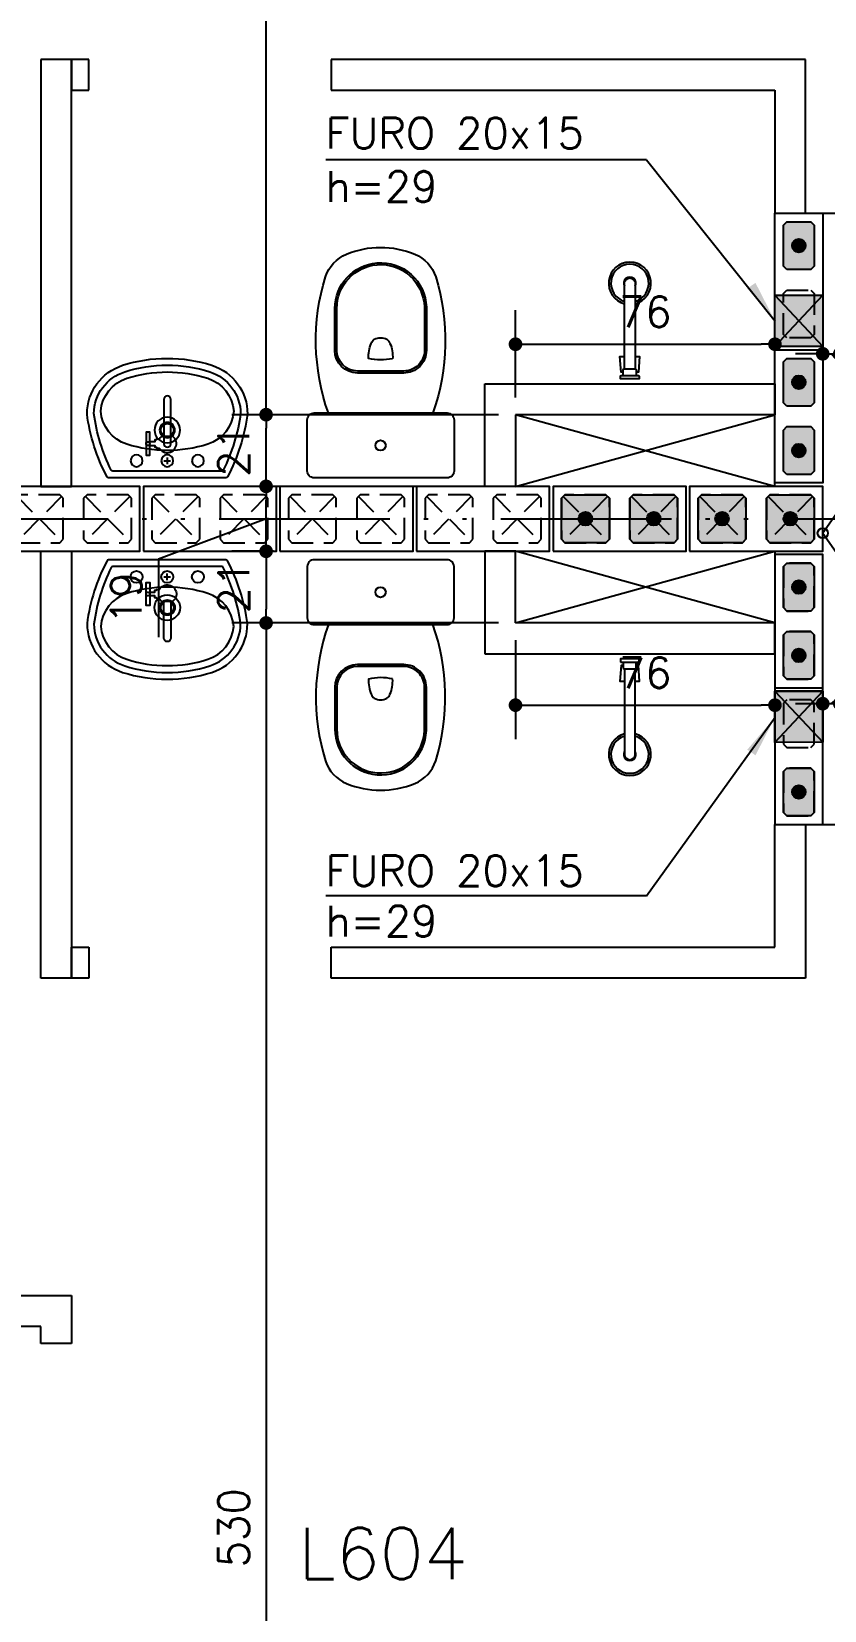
# Model space of a CAD drawing. Extents: x -14651 to 3496, y -4567 to 1191.
# Drawn here: x 451.8 to 684, y 91.2 to 553.6 of the extents above; entities that cross this region are included whole.
import ezdxf
from ezdxf.enums import TextEntityAlignment as Align

# ---------------------------------------------------------------- set-up
doc = ezdxf.new("R2010")
doc.units = 0
doc.header["$LTSCALE"] = 25
doc.linetypes.add('DASHED2', pattern=[0.375, 0.25, -0.125])
doc.linetypes.add('ESTILO_TQS_0004', pattern=[3.3, 2, -0.4, 0.05, -0.4, 0.05, -0.4])
for name, color, linetype in [('203', 1, 'DASHED2'), ('213', 252, 'Continuous'), ('241', 2, 'Continuous'), ('247', 50, 'Continuous'), ('ALVENARIA NÃO ESTRUTURAL', 242, 'Continuous'), ('Arranque', 14, 'Continuous'), ('COTA', 1, 'Continuous'), ('EIXOS', 1, 'ESTILO_TQS_0004'), ('FERRO', 5, 'Continuous'), ('H2', 252, 'Continuous'), ('L-N', 4, 'Continuous'), ('Linha_fina', 1, 'Continuous'), ('Pena_1', 1, 'Continuous'), ('Pena_2', 2, 'Continuous'), ('PROJ', 252, 'Continuous'), ('T1', 2, 'Continuous'), ('VIGA', 3, 'Continuous'), ('XREF-MC41-BAS-PLN-AMO-FINAIS-01.10$0$PAR_ALV_BAI_ATOMO', 2, 'Continuous')]:
    doc.layers.add(name, color=color, linetype=linetype)
doc.styles.add('COTA', font='romans.shx')
doc.styles.get("Standard").update_dxf_attribs({"font": 'romans.shx'})
doc.styles.add('Texto1', font='romans.shx', dxfattribs={"height": 9})
doc.dimstyles.new('forma', dxfattribs={"dimscale": 5, "dimtxt": 1.8, "dimasz": 0.8, "dimexe": 2, "dimexo": 1, "dimgap": 1, "dimtad": 1, "dimdec": 1, "dimzin": 9, "dimtxsty": 'COTA', "dimblk1": 'DOT', "dimblk2": 'DOT', "dimsah": 1, "dimcen": 0, "dimdle": 1, "dimclrd": 256, "dimclre": 256, "dimclrt": 2, "dimadec": 0, "dimazin": 0, "dimtfac": 1, "dimtdec": 0, "dimtmove": 0, "dimatfit": 3, "dimfxl": 1, "dimtolj": 1, "dimtzin": 0, "dimarcsym": 0})

# ---------------------------------------------------------------- blocks, each defined once
blk = doc.blocks.new('P4020')
blk.add_lwpolyline([(-19.5, -9.5), (19.5, -9.5), (19.5, 9.5), (-19.5, 9.5), (-19.5, -9.5)])
at = {"color": 1, "linetype": 'DASHED2'}
for points in [[(-17, -6), (-16, -7), (-4, -7), (-3, -6), (-3, 6), (-4, 7), (-16, 7), (-17, 6), (-17, -6)], [(3, -6), (4, -7), (16, -7), (17, -6), (17, 6), (16, 7), (4, 7), (3, 6), (3, -6)]]:
    blk.add_lwpolyline(points, dxfattribs=at)
at = {"layer": '203', "color": 253}
for p, q in [((-16.5, 6.5), (-3.5, -6.5)), ((-3.5, 6.5), (-16.5, -6.5)), ((16.5, 6.5), (3.5, -6.5)), ((3.5, 6.5), (16.5, -6.5))]:
    blk.add_line(p, q, dxfattribs=at)
blk = doc.blocks.new('P4015', base_point=(5842102.11612, -8124149.02973))
blk.add_lwpolyline([(5842082.61612, -8124156.02973), (5842121.61612, -8124156.02973), (5842121.61612, -8124142.02973), (5842082.61612, -8124142.02973), (5842082.61612, -8124156.02973)])
at = {"color": 1, "linetype": 'DASHED2'}
for points in [[(5842085.11612, -8124152.52973), (5842086.11612, -8124153.52973), (5842098.11612, -8124153.52973), (5842099.11612, -8124152.52973), (5842099.11612, -8124145.52973), (5842098.11612, -8124144.52973), (5842086.11612, -8124144.52973), (5842085.11612, -8124145.52973), (5842085.11612, -8124152.52973)], [(5842105.11612, -8124152.52973), (5842106.11612, -8124153.52973), (5842118.11612, -8124153.52973), (5842119.11612, -8124152.52973), (5842119.11612, -8124145.52973), (5842118.11612, -8124144.52973), (5842106.11612, -8124144.52973), (5842105.11612, -8124145.52973), (5842105.11612, -8124152.52973)]]:
    blk.add_lwpolyline(points, dxfattribs=at)
blk = doc.blocks.new('GR-1414')
at = {"layer": '213'}
h = blk.add_hatch(color=256, dxfattribs=at)
h.paths.add_polyline_path([(6, -7), (7, -6), (7, 6), (6, 7), (-6, 7), (-7, 6), (-7, -6), (-6, -7)])
h.paths.add_polyline_path([(2, 0, 1), (-2, 0, 1)], flags=16)
at = {"layer": 'Arranque'}
blk.add_hatch(color=256, dxfattribs=at).paths.add_polyline_path([(2, 0, 1), (-2, 0, 1)])
at = {"layer": '213'}
for p, q in [((-7, 6), (-6, 7)), ((-7, -6), (-7, 6)), ((-6, 7), (6, 7)), ((6, 7), (7, 6)), ((7, 6), (7, -6)), ((-6, -7), (-7, -6)), ((6, -7), (-6, -7)), ((7, -6), (6, -7))]:
    blk.add_line(p, q, dxfattribs=at)
at = {"layer": 'FERRO', "linetype": 'Continuous'}
blk.add_circle((0, 0), 2, dxfattribs=at)
blk = doc.blocks.new('GR-1409')
at = {"layer": '213'}
h = blk.add_hatch(color=256, dxfattribs=at)
h.paths.add_polyline_path([(-6, 4.5), (-7, 3.5), (-7, -3.5), (-6, -4.5), (6, -4.5), (7, -3.5), (7, 3.5), (6, 4.5)])
h.paths.add_polyline_path([(-2, 0, 1), (2, 0, 1)], flags=16)
at = {"layer": 'Arranque'}
blk.add_hatch(color=256, dxfattribs=at).paths.add_polyline_path([(-2, 0, 1), (2, 0, 1)])
at = {"layer": '213'}
blk.add_lwpolyline([(-7, 3.5), (-6, 4.5), (6, 4.5), (7, 3.5), (7, -3.5), (6, -4.5), (-6, -4.5), (-7, -3.5), (-7, 3.5)], dxfattribs=at)
at = {"layer": 'FERRO', "linetype": 'Continuous'}
blk.add_circle((0, 0), 2, dxfattribs=at)
blk = doc.blocks.new('XREF-MC41-BAS-PLN-AMO-FINAIS-01.10$0$CUBA03')
at = {"layer": 'PROJ'}
for p, q in [((0, -0.06), (0, -0.04)), ((-0.01, -0.05), (0.01, -0.05))]:
    blk.add_line(p, q, dxfattribs=at)
for points in [[(-0.1306, -0.3297, 0.077416), (0, -0.35, 0.077416), (0.1306, -0.3297, 0.326333), (0.235, -0.1868, 0.08687), (0.1764, -0.0027, 0.279276), (0.172, 0), (-0.172, 0, 0.279276), (-0.1764, -0.0027, 0.08687), (-0.235, -0.1868, 0.326333)], [(0.215, -0.1881, 0.080556), (0.1642, -0.0228, 0.285352), (0.1597, -0.02), (-0.1597, -0.02, 0.285352), (-0.1642, -0.0228, 0.080556), (-0.215, -0.1881, 0.323537), (-0.1245, -0.3106, 0.077416), (0, -0.33, 0.077416), (0.1245, -0.3106, 0.323537)], [(0.1185, -0.0985, 0.077416), (0, -0.08, 0.077416), (-0.1185, -0.0985, 0.305715), (-0.1947, -0.195, 0.305715), (-0.1185, -0.2915, 0.077416), (0, -0.31, 0.077416), (0.1185, -0.2915, 0.305715), (0.1947, -0.195, 0.305715)]]:
    blk.add_lwpolyline(points, format="xyb", close=True, dxfattribs=at)
for centre, radius in [((-0.09, -0.05), 0.0175), ((0, -0.05), 0.0175), ((0.09, -0.05), 0.0175), ((0, -0.14), 0.0375), ((0, -0.14), 0.0225)]:
    blk.add_circle(centre, radius, dxfattribs=at)
blk = doc.blocks.new('A$C8e916747')
at = {"layer": 'ALVENARIA NÃO ESTRUTURAL'}
for p, q in [((628.31, -644.15), (619.31, -644.15)), ((619.31, -644.15), (619.31, -769.15)), ((633.31, -644.15), (628.31, -644.15)), ((628.31, -644.15), (628.31, -653.15)), ((628.31, -769.15), (628.31, -644.15)), ((633.31, -653.15), (633.31, -644.15)), ((704.31, -644.15), (704.31, -653.15)), ((843.31, -644.15), (704.31, -644.15)), ((843.31, -689.15), (843.31, -644.15)), ((628.31, -653.15), (633.31, -653.15)), ((704.31, -653.15), (834.31, -653.15)), ((834.31, -653.15), (834.31, -689.15)), ((834.31, -689.15), (843.31, -689.15)), ((834.31, -769.15), (834.31, -689.15)), ((834.31, -689.15), (853.31, -689.15)), ((749.31, -769.15), (749.31, -739.15)), ((749.31, -739.15), (834.31, -739.15)), ((834.31, -739.15), (834.31, -748.15)), ((834.31, -739.15), (834.31, -745.15)), ((834.31, -748.15), (758.31, -748.15)), ((758.31, -748.15), (758.31, -769.15)), ((619.31, -769.15), (628.31, -769.15)), ((758.31, -769.15), (749.31, -769.15)), ((755.31, -769.15), (749.31, -769.15)), ((619.31, -913.15), (619.31, -788.15)), ((619.31, -788.15), (628.31, -788.15)), ((628.31, -788.15), (628.31, -913.15)), ((749.31, -788.15), (749.31, -818.15)), ((758.31, -788.15), (749.31, -788.15)), ((755.31, -788.15), (749.31, -788.15)), ((758.31, -809.15), (758.31, -788.15)), ((834.31, -788.15), (834.31, -868.15)), ((834.31, -809.15), (758.31, -809.15)), ((834.31, -818.15), (834.31, -809.15)), ((834.31, -818.15), (834.31, -812.15)), ((749.31, -818.15), (834.31, -818.15)), ((834.31, -904.15), (834.31, -868.15)), ((834.31, -868.15), (843.31, -868.15)), ((834.31, -868.15), (853.31, -868.15)), ((843.31, -868.15), (843.31, -913.15)), ((628.31, -904.15), (633.31, -904.15)), ((628.31, -913.15), (628.31, -904.15)), ((633.31, -904.15), (633.31, -913.15)), ((704.31, -913.15), (704.31, -904.15)), ((704.31, -904.15), (834.31, -904.15)), ((628.31, -913.15), (619.31, -913.15)), ((633.31, -913.15), (628.31, -913.15)), ((843.31, -913.15), (704.31, -913.15)), ((378.31, -1006.15), (628.31, -1006.15)), ((628.31, -1006.15), (628.31, -1020.15)), ((619.31, -1015.15), (378.31, -1015.15)), ((619.31, -1020.15), (619.31, -1015.15)), ((628.31, -1020.15), (619.31, -1020.15))]:
    blk.add_line(p, q, dxfattribs=at)
at = {"layer": 'Pena_1'}
for p, q in [((758.31, -769.15), (834.31, -748.15)), ((834.31, -769.15), (758.31, -748.15)), ((758.31, -809.15), (834.31, -788.15)), ((834.31, -809.15), (758.31, -788.15))]:
    blk.add_line(p, q, dxfattribs=at)
at = {"layer": 'PROJ'}
for points in [[(703.51, -747.65, -0.160999), (702.65, -707.75, -0.2149), (708.81, -701.15, -0.2), (728.81, -701.15, -0.2149), (734.98, -707.75, -0.160999), (734.12, -747.65)], [(705.41, -729.31), (705.41, -717.04, -0.391339), (717.77, -703.68, -0.428196), (732.21, -716.63), (732.21, -729.31, -0.416194), (725.57, -735.95), (712.05, -735.95, -0.413638), (705.41, -729.31)], [(790.26, -734.7), (790.26, -709.65, -1), (793.36, -709.65), (793.36, -734.7)], [(789.71, -736.65, 0.414214), (789.91, -736.45), (789.91, -734.9, -0.414214), (790.11, -734.7), (793.51, -734.7), (793.71, -734.9), (793.71, -736.45, 0.414214), (793.91, -736.65)], [(794.31, -736.65, -0.414214), (794.51, -736.85), (794.51, -737.65), (789.11, -737.65), (789.11, -736.85, -0.414214), (789.31, -736.65), (794.31, -736.65)], [(655.29, -754.16), (655.29, -756.65, 0.995421), (657.34, -756.65), (657.34, -754.16)], [(703.51, -809.65, 0.160999), (702.65, -849.54, 0.2149), (708.81, -856.15, 0.2), (728.81, -856.15, 0.2149), (734.98, -849.54, 0.160999), (734.12, -809.65)], [(705.41, -827.98), (705.41, -840.26, 0.391339), (717.77, -853.62, 0.428196), (732.21, -840.67), (732.21, -827.98, 0.416194), (725.57, -821.34), (712.05, -821.34, 0.413638), (705.41, -827.98)], [(794.31, -820.65, 0.414214), (794.51, -820.45), (794.51, -819.65), (789.11, -819.65), (789.11, -820.45, 0.414214), (789.31, -820.65), (794.31, -820.65)], [(789.71, -820.65, -0.414214), (789.91, -820.85), (789.91, -822.4, 0.414214), (790.11, -822.6), (793.51, -822.6), (793.71, -822.4), (793.71, -820.85, -0.414214), (793.91, -820.65)], [(790.26, -822.6), (790.26, -847.65, 1), (793.36, -847.65), (793.36, -822.6)]]:
    blk.add_lwpolyline(points, format="xyb", dxfattribs=at)
for points in [[(705.98, -729.31), (705.98, -717.04, -0.391339), (717.81, -704.24, -0.428002), (731.64, -716.64), (731.65, -729.31, -0.416278), (725.58, -735.38), (712.05, -735.38, -0.413625)], [(722.32, -731.76, -0.10791), (715.3, -731.72, -0.124585), (716.08, -727.26, -0.161338), (716.95, -726.07, -0.122351), (718.81, -725.61, -0.122351), (720.68, -726.07, -0.167944), (721.55, -727.26, -0.125904), (722.32, -731.76)], [(651.2, -757.17), (652.65, -757.17), (652.65, -757.71), (653.19, -757.71), (653.19, -757.92), (653.98, -757.92, 1.408938), (657.34, -754.16), (657.35, -743.69, 0.999996), (655.29, -743.69), (655.29, -754.16, 0.168827), (653.98, -755.33), (653.19, -755.33), (653.19, -755.54), (652.65, -755.54), (652.65, -756.08), (651.2, -756.08), (651.2, -753.27), (650.11, -753.27), (650.11, -759.98), (651.2, -759.98), (651.2, -757.17)], [(697.31, -753.65), (697.31, -750.05), (697.31, -749.65, -0.414214), (699.31, -747.65), (738.31, -747.65, -0.414214), (740.31, -749.65), (740.31, -764.65, -0.414214), (738.31, -766.65), (699.31, -766.65, -0.414214), (697.31, -764.65)], [(697.31, -803.65), (697.31, -807.25), (697.31, -807.65, 0.414214), (699.31, -809.65), (738.31, -809.65, 0.414214), (740.31, -807.65), (740.31, -792.65, 0.414214), (738.31, -790.65), (699.31, -790.65, 0.414214), (697.31, -792.65)], [(651.2, -800.12), (652.65, -800.12), (652.65, -799.58), (653.19, -799.58), (653.19, -799.37), (653.98, -799.37, -1.408938), (657.34, -803.14), (657.35, -813.6, -0.999996), (655.29, -813.6), (655.29, -803.13, -0.168827), (653.98, -801.96), (653.19, -801.96), (653.19, -801.75), (652.65, -801.75), (652.65, -801.21), (651.2, -801.21), (651.2, -804.02), (650.11, -804.02), (650.11, -797.31), (651.2, -797.31), (651.2, -800.12)], [(705.98, -827.98), (705.98, -840.26, 0.391339), (717.81, -853.05, 0.428002), (731.64, -840.66), (731.65, -827.98, 0.416278), (725.58, -821.91), (712.05, -821.91, 0.413625)], [(722.32, -825.53, 0.10791), (715.3, -825.57, 0.124585), (716.08, -830.03, 0.161338), (716.95, -831.22, 0.122351), (718.81, -831.68, 0.122351), (720.68, -831.22, 0.167944), (721.55, -830.03, 0.125904), (722.32, -825.53)]]:
    blk.add_lwpolyline(points, format="xyb", close=True, dxfattribs=at)
for points in [[(789.91, -735.69), (789.32, -735.69), (788.93, -731.12), (790.26, -731.12)], [(793.36, -731.12), (794.63, -731.12), (794.31, -735.69), (793.71, -735.69)], [(651.2, -757.17), (651.2, -756.63), (651.2, -756.63), (651.2, -756.08)], [(655.29, -754.27), (655.29, -754.27)], [(651.2, -800.12), (651.2, -800.66), (651.2, -800.67), (651.2, -801.21)], [(789.91, -821.6), (789.32, -821.6), (788.93, -826.18), (790.26, -826.18)], [(793.36, -826.18), (794.63, -826.18), (794.31, -821.6), (793.71, -821.6)]]:
    blk.add_lwpolyline(points, dxfattribs=at)
for centre, radius in [((656.31, -752.65), 1.9), ((650.65, -756.63), 0.544), ((718.81, -757.15), 1.5), ((718.81, -800.15), 1.5), ((650.65, -800.67), 0.544), ((656.31, -804.65), 1.9)]:
    blk.add_circle(centre, radius, dxfattribs=at)
for centre, radius, start, end in [((791.81, -709.65), 6.2, 284.4854, 255.5176), ((791.81, -709.65), 5.54, 286.2501, 253.7533), ((791.81, -709.65), 1.79, 329.7652, 210.2549), ((791.81, -847.65), 6.2, 104.4824, 75.5146), ((791.81, -847.65), 5.54, 106.2467, 73.7499), ((791.81, -847.65), 1.79, 149.7451, 30.2348)]:
    blk.add_arc(centre, radius, start, end, dxfattribs=at)
at = {"layer": 'XREF-MC41-BAS-PLN-AMO-FINAIS-01.10$0$PAR_ALV_BAI_ATOMO'}
for p, q in [((749.31, -769.15), (749.31, -769.15)), ((749.31, -788.15), (749.31, -788.15))]:
    blk.add_line(p, q, dxfattribs=at)
at = {"layer": 'PROJ', "xscale": -100, "yscale": 100, "zscale": 100, "rotation": 180}
blk.add_blockref('XREF-MC41-BAS-PLN-AMO-FINAIS-01.10$0$CUBA03', (656.31, -766.65), dxfattribs=at)
at = {"layer": 'PROJ', "xscale": 100, "yscale": 100, "zscale": 100}
blk.add_blockref('XREF-MC41-BAS-PLN-AMO-FINAIS-01.10$0$CUBA03', (656.31, -790.65), dxfattribs=at)
blk = doc.blocks.new('ss')
at = {"layer": 'Linha_fina'}
blk.add_solid([(0, 0), (-2.501, -0.287), (-2.499, 0.296)], dxfattribs=at)
blk = doc.blocks.new('_Dot')
at = {"color": 0, "linetype": 'ByBlock', "lineweight": -2}
blk.add_line((-0.5, 0), (-1, 0), dxfattribs=at)
at = {"color": 0, "linetype": 'ByBlock', "const_width": 0.5}
blk.add_lwpolyline([(-0.25, 0, 1), (0.25, 0, 1)], format="xyb", close=True, dxfattribs=at)
blk = doc.blocks.new('*D291')
at = {"layer": 'COTA', "lineweight": -2, "transparency": 16777216}
for p, q in [((588.52, 441.4), (510.47, 441.4)), ((520.47, 424.4), (520.47, 437.4)), ((588.52, 420.4), (510.47, 420.4))]:
    blk.add_line(p, q, dxfattribs=at)
at = {"layer": 'Defpoints', "color": 0, "transparency": 16777216}
for p in [(520.47, 441.4), (593.52, 441.4), (593.52, 420.4)]:
    blk.add_point(p, dxfattribs=at)
at = {"layer": 'COTA', "lineweight": -2, "transparency": 16777216, "xscale": 4, "yscale": 4, "zscale": 4}
for p, rotation in [((520.47, 441.4), 90), ((520.47, 420.4), 270)]:
    blk.add_blockref('_Dot', p, dxfattribs=dict(at, rotation=rotation))
at = {"layer": 'COTA', "color": 2, "transparency": 16777216, "insert": (510.97, 430.9), "char_height": 9, "attachment_point": 5, "rotation": 90, "style": 'COTA'}
blk.add_mtext('\\A1;21 ', dxfattribs=at)
blk = doc.blocks.new('*D156')
at = {"layer": 'COTA', "lineweight": -2, "transparency": 16777216}
for p, q in [((525.47, 971.4), (530.47, 971.4)), ((520.47, 445.4), (520.47, 967.4)), ((588.52, 441.4), (510.47, 441.4))]:
    blk.add_line(p, q, dxfattribs=at)
at = {"layer": 'Defpoints', "color": 0, "transparency": 16777216}
for p in [(520.47, 971.4), (520.47, 971.4), (593.52, 441.4)]:
    blk.add_point(p, dxfattribs=at)
at = {"layer": 'COTA', "lineweight": -2, "transparency": 16777216, "xscale": 4, "yscale": 4, "zscale": 4}
for p, rotation in [((520.47, 971.4), 90), ((520.47, 441.4), 270)]:
    blk.add_blockref('_Dot', p, dxfattribs=dict(at, rotation=rotation))
at = {"layer": 'COTA', "color": 2, "transparency": 16777216, "insert": (510.97, 706.4), "char_height": 9, "attachment_point": 5, "rotation": 90, "style": 'COTA'}
blk.add_mtext('\\A1;530 ', dxfattribs=at)
blk = doc.blocks.new('*D157')
at = {"layer": 'COTA', "lineweight": -2, "transparency": 16777216}
for p, q in [((515.85, 401.4), (510.47, 401.4)), ((520.47, 397.4), (520.47, 384.4)), ((588.52, 380.4), (510.47, 380.4))]:
    blk.add_line(p, q, dxfattribs=at)
at = {"layer": 'Defpoints', "color": 0, "transparency": 16777216}
for p in [(520.85, 401.4), (520.47, 380.4), (593.52, 380.4)]:
    blk.add_point(p, dxfattribs=at)
at = {"layer": 'COTA', "lineweight": -2, "transparency": 16777216, "xscale": 4, "yscale": 4, "zscale": 4}
for p, rotation in [((520.47, 401.4), 90), ((520.47, 380.4), 270)]:
    blk.add_blockref('_Dot', p, dxfattribs=dict(at, rotation=rotation))
at = {"layer": 'COTA', "color": 2, "transparency": 16777216, "insert": (510.97, 390.9), "char_height": 9, "attachment_point": 5, "rotation": 90, "style": 'COTA'}
blk.add_mtext('\\A1;21 ', dxfattribs=at)
blk = doc.blocks.new('*D158')
at = {"layer": 'COTA', "lineweight": -2, "transparency": 16777216}
for p, q in [((588.52, 380.4), (510.47, 380.4)), ((520.47, 376.4), (520.47, -145.6)), ((525.47, -149.6), (530.47, -149.6))]:
    blk.add_line(p, q, dxfattribs=at)
at = {"layer": 'Defpoints', "color": 0, "transparency": 16777216}
for p in [(593.52, 380.4), (520.47, -149.6), (520.47, -149.6)]:
    blk.add_point(p, dxfattribs=at)
at = {"layer": 'COTA', "lineweight": -2, "transparency": 16777216, "xscale": 4, "yscale": 4, "zscale": 4}
for p, rotation in [((520.47, 380.4), 90), ((520.47, -149.6), 270)]:
    blk.add_blockref('_Dot', p, dxfattribs=dict(at, rotation=rotation))
at = {"layer": 'COTA', "color": 2, "transparency": 16777216, "insert": (510.97, 115.4), "char_height": 9, "attachment_point": 5, "rotation": 90, "style": 'COTA'}
blk.add_mtext('\\A1;530 ', dxfattribs=at)
blk = doc.blocks.new('*D159')
at = {"layer": 'COTA', "lineweight": -2, "transparency": 16777216}
for p, q in [((522.61, 420.4), (510.47, 420.4)), ((520.47, 405.4), (520.47, 416.4)), ((520.47, 410.9), (488.97, 399.08)), ((488.97, 399.08), (488.97, 376.22)), ((522.61, 401.4), (510.47, 401.4))]:
    blk.add_line(p, q, dxfattribs=at)
at = {"layer": 'Defpoints', "color": 0, "transparency": 16777216}
for p in [(520.47, 420.4), (527.61, 420.4), (527.61, 401.4)]:
    blk.add_point(p, dxfattribs=at)
at = {"layer": 'COTA', "lineweight": -2, "transparency": 16777216, "xscale": 4, "yscale": 4, "zscale": 4}
for p, rotation in [((520.47, 420.4), 90), ((520.47, 401.4), 270)]:
    blk.add_blockref('_Dot', p, dxfattribs=dict(at, rotation=rotation))
at = {"layer": 'COTA', "color": 2, "transparency": 16777216, "insert": (479.47, 387.65), "char_height": 9, "attachment_point": 5, "rotation": 90, "style": 'COTA'}
blk.add_mtext('\\A1;19 ', dxfattribs=at)
blk = doc.blocks.new('*D293')
at = {"layer": 'COTA', "lineweight": -2, "transparency": 16777216}
for p, q in [((593.52, 375.4), (593.52, 346.32)), ((669.52, 375.4), (669.52, 346.32)), ((597.52, 356.32), (665.52, 356.32))]:
    blk.add_line(p, q, dxfattribs=at)
at = {"layer": 'Defpoints', "color": 0, "transparency": 16777216}
for p in [(593.52, 380.4), (669.52, 380.4), (669.52, 356.32)]:
    blk.add_point(p, dxfattribs=at)
at = {"layer": 'COTA', "lineweight": -2, "transparency": 16777216, "xscale": 4, "yscale": 4, "zscale": 4, "rotation": 180}
blk.add_blockref('_Dot', (593.52, 356.32), dxfattribs=at)
at = {"layer": 'COTA', "lineweight": -2, "transparency": 16777216, "xscale": 4, "yscale": 4, "zscale": 4}
blk.add_blockref('_Dot', (669.52, 356.32), dxfattribs=at)
at = {"layer": 'COTA', "color": 2, "transparency": 16777216, "insert": (631.52, 365.82), "char_height": 9, "attachment_point": 5, "style": 'COTA'}
blk.add_mtext('\\A1;76 ', dxfattribs=at)
blk = doc.blocks.new('*D292')
at = {"layer": 'COTA', "lineweight": -2, "transparency": 16777216}
for p, q in [((593.52, 446.4), (593.52, 472.03)), ((669.52, 446.4), (669.52, 472.03)), ((597.52, 462.03), (665.52, 462.03))]:
    blk.add_line(p, q, dxfattribs=at)
at = {"layer": 'Defpoints', "color": 0, "transparency": 16777216}
for p in [(669.52, 462.03), (593.52, 441.4), (669.52, 441.4)]:
    blk.add_point(p, dxfattribs=at)
at = {"layer": 'COTA', "lineweight": -2, "transparency": 16777216, "xscale": 4, "yscale": 4, "zscale": 4, "rotation": 180}
blk.add_blockref('_Dot', (593.52, 462.03), dxfattribs=at)
at = {"layer": 'COTA', "lineweight": -2, "transparency": 16777216, "xscale": 4, "yscale": 4, "zscale": 4}
blk.add_blockref('_Dot', (669.52, 462.03), dxfattribs=at)
at = {"layer": 'COTA', "color": 2, "transparency": 16777216, "insert": (631.52, 471.53), "char_height": 9, "attachment_point": 5, "style": 'COTA'}
blk.add_mtext('\\A1;76 ', dxfattribs=at)
blk = doc.blocks.new('*D171')
at = {"layer": 'COTA', "lineweight": -2, "transparency": 16777216}
for p, q in [((688.52, 481.4), (688.52, 449.22)), ((683.52, 476.06), (683.52, 449.22)), ((679.52, 459.22), (675.52, 459.22)), ((683.52, 459.22), (688.52, 459.22)), ((683.52, 459.22), (688.52, 459.22)), ((686.02, 459.22), (704.49, 439.23)), ((692.52, 459.22), (696.52, 459.22)), ((704.49, 439.23), (720.49, 439.23))]:
    blk.add_line(p, q, dxfattribs=at)
at = {"layer": 'Defpoints', "color": 0, "transparency": 16777216}
for p in [(688.52, 486.4), (683.52, 481.06), (688.52, 459.22)]:
    blk.add_point(p, dxfattribs=at)
at = {"layer": 'COTA', "lineweight": -2, "transparency": 16777216, "xscale": 4, "yscale": 4, "zscale": 4}
blk.add_blockref('_Dot', (683.52, 459.22), dxfattribs=at)
at = {"layer": 'COTA', "lineweight": -2, "transparency": 16777216, "xscale": 4, "yscale": 4, "zscale": 4, "rotation": 180}
blk.add_blockref('_Dot', (688.52, 459.22), dxfattribs=at)
at = {"layer": 'COTA', "color": 2, "transparency": 16777216, "insert": (712.49, 448.73), "char_height": 9, "attachment_point": 5, "style": 'COTA'}
blk.add_mtext('\\A1;5 ', dxfattribs=at)
blk = doc.blocks.new('*D199')
at = {"layer": 'COTA', "lineweight": -2, "transparency": 16777216}
for p, q in [((686.02, 356.75), (710.99, 377.22)), ((710.99, 377.22), (726.99, 377.22)), ((683.52, 345.9), (683.52, 366.75)), ((688.52, 340.4), (688.52, 366.75)), ((679.52, 356.75), (675.52, 356.75)), ((688.52, 356.75), (683.52, 356.75)), ((688.52, 356.75), (683.52, 356.75)), ((692.52, 356.75), (696.52, 356.75))]:
    blk.add_line(p, q, dxfattribs=at)
at = {"layer": 'Defpoints', "color": 0, "transparency": 16777216}
for p in [(683.52, 356.75), (683.52, 340.9), (688.52, 335.4)]:
    blk.add_point(p, dxfattribs=at)
at = {"layer": 'COTA', "lineweight": -2, "transparency": 16777216, "xscale": 4, "yscale": 4, "zscale": 4}
blk.add_blockref('_Dot', (683.52, 356.75), dxfattribs=at)
at = {"layer": 'COTA', "lineweight": -2, "transparency": 16777216, "xscale": 4, "yscale": 4, "zscale": 4, "rotation": 180}
blk.add_blockref('_Dot', (688.52, 356.75), dxfattribs=at)
at = {"layer": 'COTA', "color": 2, "transparency": 16777216, "insert": (718.99, 386.72), "char_height": 9, "attachment_point": 5, "style": 'COTA'}
blk.add_mtext('\\A1;5 ', dxfattribs=at)
blk = doc.blocks.new('_IDNPAR_2')
at = {"color": 3}
blk.add_lwpolyline([(1, -0.7), (0, 0), (-1, -0.7)], close=True, dxfattribs=at)
blk.add_circle((0, 0), 0.05, dxfattribs=at)
at = {"layer": '247', "color": 2, "style": 'COTA', "flags": 8}
blk.add_attdef('ID', text='', height=0.24, dxfattribs=at).set_placement((0, -0.438), align=Align.MIDDLE_CENTER)

msp = doc.modelspace()

# ---------------------------------------------------------------- hatches: boundary and pattern name
at = {"layer": 'H2'}
for points in [[(676.53, 468.87), (683.52, 476.36), (683.52, 476.4), (669.52, 476.37)], [(669.52, 461.37), (676.53, 468.87), (669.52, 476.37)], [(683.52, 461.4), (683.52, 476.36), (676.53, 468.87)], [(676.53, 468.87), (669.52, 461.37), (683.52, 461.4)], [(676.53, 352.91), (683.52, 360.4), (683.52, 360.44), (669.52, 360.4)], [(669.52, 345.4), (676.53, 352.91), (669.52, 360.4)], [(683.52, 345.44), (683.52, 360.4), (676.53, 352.91)], [(676.53, 352.91), (669.52, 345.4), (683.52, 345.44)]]:
    msp.add_hatch(color=256, dxfattribs=at).paths.add_polyline_path(points)

# ---------------------------------------------------------------- linework, layer by layer
at = {"layer": 'EIXOS'}
msp.add_line((11.7, 410.9), (3495.96, 410.9), dxfattribs=at)
at = {"layer": 'Linha_fina'}
for p, q in [((631.89, 516.01), (537.92, 516.01)), ((631.89, 516.01), (669.56, 468.78)), ((631.89, 300.46), (669.56, 352.85)), ((631.89, 300.46), (537.92, 300.46))]:
    msp.add_line(p, q, dxfattribs=at)
at = {"layer": 'Pena_2', "ltscale": 0.5}
for points in [[(683.52, 461.4), (669.52, 461.37), (669.52, 476.37), (683.52, 476.4)], [(683.52, 345.44), (669.52, 345.4), (669.52, 360.4), (683.52, 360.44)]]:
    msp.add_lwpolyline(points, close=True, dxfattribs=at)
at = {"layer": 'VIGA', "ltscale": 0.5}
for p, q in [((669.52, 476.37), (683.52, 461.4)), ((669.52, 461.37), (683.52, 476.36)), ((669.52, 345.4), (683.52, 360.4)), ((669.52, 360.4), (683.52, 345.44))]:
    msp.add_line(p, q, dxfattribs=at)

# ---------------------------------------------------------------- block references
at = {"rotation": 90}
for p in [(676.52, 490.9), (676.52, 450.9), (676.52, 430.9), (676.52, 390.9), (676.52, 370.9), (676.52, 330.9)]:
    msp.add_blockref('GR-1409', p, dxfattribs=at)
for p in [(614.02, 410.9), (634.02, 410.9), (654.02, 410.9), (674.02, 410.9)]:
    msp.add_blockref('GR-1414', p)
at = {"layer": '241', "xscale": -1, "rotation": 270}
for p in [(676.52, 480.9), (676.52, 440.9)]:
    msp.add_blockref('P4015', p, dxfattribs=at)
at = {"layer": '241'}
for p in [(464.02, 410.9), (504.02, 410.9), (544.02, 410.9), (584.02, 410.9), (624.02, 410.9), (664.02, 410.9)]:
    msp.add_blockref('P4020', p, dxfattribs=at)
at = {"layer": '241', "rotation": 270.0000000000021}
for p in [(676.52, 380.9), (676.52, 340.9)]:
    msp.add_blockref('P4015', p, dxfattribs=at)
at = {"layer": '247', "linetype": 'Continuous', "xscale": 30, "yscale": 30, "zscale": 30, "rotation": 90}
msp.add_blockref('_IDNPAR_2', (683.52, 406.69), dxfattribs=at).add_auto_attribs({'ID': 'Par29'})
at = {"layer": 'ALVENARIA NÃO ESTRUTURAL'}
msp.add_blockref('A$C8e916747', (-164.8, 1189.55), dxfattribs=at)
at = {"layer": 'COTA', "yscale": 4.999999999999998, "zscale": 4.999999999999998}
for p, xscale, rotation in [((669.56, 468.78), -4.999999999999998, 123.6559025255237), ((669.56, 352.85), 4.999999999999998, 56.34409747447633)]:
    msp.add_blockref('ss', p, dxfattribs=dict(at, xscale=xscale, rotation=rotation))

# ---------------------------------------------------------------- texts
at = {"layer": 'L-N'}
msp.add_text('L604', height=15, dxfattribs=at).set_placement((529.97, 100.39))
at = {"layer": 'T1', "style": 'Texto1'}
for s, p in [('FURO 20x15', (537.93, 519.34)), ('h=29', (537.91, 503.7)), ('FURO 20x15', (537.93, 303.33)), ('h=29', (537.91, 288.56))]:
    msp.add_text(s, height=9, dxfattribs=at).set_placement(p)

# ---------------------------------------------------------------- dimensions: what is measured, and where the dimension line sits
at = {"layer": 'COTA'}
for base, p1, p2, picture, middle in [((520.47, 971.4), (593.52, 441.4), (520.47, 971.4), '*D156', (510.97, 706.4)), ((520.47, -149.6), (593.52, 380.4), (520.47, -149.6), '*D158', (510.97, 115.4))]:
    dim = msp.add_linear_dim(base=base, p1=p1, p2=p2, angle=90, dimstyle='forma', override={"dimpost": ' ', "dimtmove": 1}, dxfattribs=at)
    dim.commit()
    dim.dimension.update_dxf_attribs({"geometry": picture, "text_midpoint": middle})
for base, p1, p2, picture, middle in [((688.52, 459.22), (683.52, 481.06), (688.52, 486.4), '*D171', (709.49, 439.23)), ((683.52, 356.75), (688.52, 335.4), (683.52, 340.9), '*D199', (715.99, 377.22))]:
    dim = msp.add_linear_dim(base=base, p1=p1, p2=p2, dimstyle='forma', override={"dimpost": ' ', "dimtmove": 1}, dxfattribs=at)
    dim.commit()
    dim.dimension.update_dxf_attribs({"geometry": picture, "text_midpoint": middle, "dimtype": 128})
for base, p1, p2, picture, middle in [((669.52, 462.03), (593.52, 441.4), (669.52, 441.4), '*D292', (631.52, 471.53)), ((669.52, 356.32), (593.52, 380.4), (669.52, 380.4), '*D293', (631.52, 365.82))]:
    dim = msp.add_linear_dim(base=base, p1=p1, p2=p2, dimstyle='forma', override={"dimpost": ' '}, dxfattribs=at)
    dim.commit()
    dim.dimension.update_dxf_attribs({"geometry": picture, "text_midpoint": middle})
for base, p1, p2, override, picture, middle, dimtype in [((520.47, 441.4), (593.52, 420.4), (593.52, 441.4), {"dimpost": ' '}, '*D291', (520.47, 430.9), 160), ((520.47, 420.4), (527.61, 401.4), (527.61, 420.4), {"dimpost": ' ', "dimtmove": 1}, '*D159', (488.97, 394.08), 128), ((520.47, 380.4), (520.85, 401.4), (593.52, 380.4), {"dimpost": ' ', "dimtmove": 1}, '*D157', (520.47, 390.9), 128)]:
    dim = msp.add_linear_dim(base=base, p1=p1, p2=p2, angle=90, dimstyle='forma', override=override, dxfattribs=at)
    dim.commit()
    dim.dimension.update_dxf_attribs({"geometry": picture, "text_midpoint": middle, "dimtype": dimtype})

doc.saveas('drawing.dxf')
